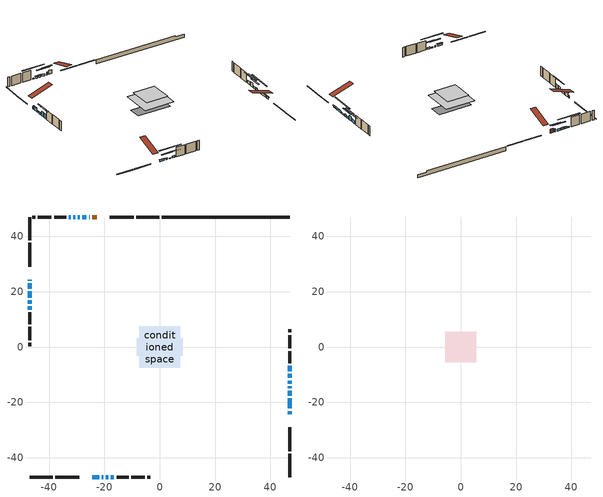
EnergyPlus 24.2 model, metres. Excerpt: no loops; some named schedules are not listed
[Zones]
conditioned space
 floor outside (Floor1 construction): -2.02,-2.02 -2.02,2.02 2.02,2.02 2.02,-2.02 z0.61
 floor adiabatic (AdiabaticFloorConstruction): -7.5,-7.5 -7.5,7.5 7.5,7.5 7.5,-7.5 z3.05
 floor foundation (Slab1 construction): -8.4,-3.18 -8.4,3.18 8.4,3.18 8.4,-3.18 z-1.52
 wall outside (RimJoist1 construction): -0.2,47.06 -8.54,47.06 / -47.06,-47.06 -38.71,-47.06 / -47.06,47.06 -47.06,38.71 / 47.06,-47.06 47.06,-38.71 z0.61:0.91
 wall outside (RimJoist2 construction): -9.47,47.06 -18.16,47.06 / -37.78,-47.06 -29.1,-47.06 / -47.06,37.78 -47.06,29.1 / 47.06,-37.78 47.06,-29.1 z0.61:0.91
 wall outside (AdiabaticWallConstruction 1): -22.87,47.06 -24.36,47.06 z0.61:2.64
 wall outside (AdiabaticWallConstruction): -47.06,24.39 -47.06,23.93 / 47.06,-14.9 47.06,-14.28 z0.61:1.83; -25.29,47.06 -25.6,47.06 z0.61:2.14; -26.53,47.06 -28.05,47.06 z0.61:1.68; -47.06,23 -47.06,21.17 z0.61:2.44; -24.39,-47.06 -21.95,-47.06 / -47.06,20.24 -47.06,17.81 / 47.06,-24.39 47.06,-23.17 / -28.98,47.06 -29.74,47.06 / -17.79,-47.06 -16.57,-47.06 / 47.06,-13.36 47.06,-12.14 z0.61:1.53; -21.02,-47.06 -20.41,-47.06 / -30.67,47.06 -31.28,47.06 z0.61:1.37; 47.06,-22.24 47.06,-18.58 z0.61:1.52; -19.48,-47.06 -18.72,-47.06 / -32.21,47.06 -32.97,47.06 z0.61:1.07; 47.06,-17.65 47.06,-15.82 z0.61:1.22; -47.06,16.88 -47.06,15.66 / -47.06,14.73 -47.06,13.51 / 47.06,-11.21 47.06,-9.68 z0.61:2.74; 47.06,-8.76 47.06,-6.77 z0.61:2.13
 wall outside (Wall1 construction): -33.9,47.06 -38.28,47.06 / -15.64,-47.06 -11.27,-47.06 / -47.06,12.58 -47.06,8.2 / 47.06,-5.85 47.06,-1.47 z0.61:5.49
 wall outside (Wall2 construction): -39.21,47.06 -44.09,47.06 / -10.34,-47.06 -5.46,-47.06 / -47.06,7.28 -47.06,2.39 / 47.06,-0.54 47.06,4.34 z0.61:5.49
 wall outside (Wall3 construction): -45.02,47.06 -46.13,47.06 / -4.53,-47.06 -3.42,-47.06 / -47.06,1.46 -47.06,0.35 / 47.06,5.27 47.06,6.38 z0.61:5.49
 wall foundation (FoundationWall1 construction): 0.73,47.06,-1.52 0.73,47.06,0.61 42.42,47.06,0.61 42.42,47.06,0.06 47.06,47.06,0.06 47.06,47.06,-1.52
 window (WindowConstruction 16): -47.06,24.39 -47.06,23.93 z0.61:1.83
 window (WindowConstruction 7): -25.29,47.06 -25.6,47.06 z0.61:2.13
 window (WindowConstruction 8): -26.53,47.06 -28.05,47.06 z0.61:1.68
 window (WindowConstruction 9): -47.06,23 -47.06,21.17 z0.61:2.44
 window (WindowConstruction 10): -24.39,-47.06 -21.95,-47.06 z0.61:1.52
 window (WindowConstruction 11): -47.06,20.24 -47.06,17.81 z0.61:1.52
 window (WindowConstruction 12): 47.06,-24.39 47.06,-23.17 z0.61:1.52
 window (WindowConstruction): -21.02,-47.06 -20.41,-47.06 z0.61:1.37
 window (WindowConstruction 13): 47.06,-22.24 47.06,-18.58 z0.61:1.52
 window (WindowConstruction 14): -28.98,47.06 -29.74,47.06 z0.61:1.52
 window (WindowConstruction 15): -30.67,47.06 -31.28,47.06 z0.61:1.37
 window (WindowConstruction 17): -19.48,-47.06 -18.72,-47.06 z0.61:1.07
 window (WindowConstruction 18): 47.06,-17.65 47.06,-15.82 z0.61:1.22
 window (WindowConstruction 19): 47.06,-14.9 47.06,-14.29 z0.61:1.83
 window (WindowConstruction 20): -32.21,47.06 -32.97,47.06 z0.61:1.07
 window (WindowConstruction 1): -47.06,16.88 -47.06,15.66 z0.61:2.74
 window (WindowConstruction 2): -17.79,-47.06 -16.57,-47.06 z0.61:1.52
 window (WindowConstruction 3): -47.06,14.73 -47.06,13.51 z0.61:2.74
 window (WindowConstruction 4): 47.06,-13.36 47.06,-12.14 z0.61:1.52
 window (WindowConstruction 5): 47.06,-11.21 47.06,-9.68 z0.61:2.74
 window (WindowConstruction 6): 47.06,-8.76 47.06,-6.77 z0.61:2.13
 door (Door): -22.87,47.06 -24.36,47.06 z0.61:2.64
 ceiling adiabatic (AdiabaticFloorConstruction): 7.5,-7.5 7.5,7.5 -7.5,7.5 -7.5,-7.5 z3.05
attic - vented
 floor to conditioned space (Floor2 construction Reversed): -5.55,-5.55 -5.55,5.55 5.55,5.55 5.55,-5.55 z5.49
 roof outside (Roof1 construction): -21.94,47.06,5.49 -21.94,36.24,9.09 -19.09,36.24,9.09 -19.09,47.06,5.49; -25.32,-47.06,5.49 -25.32,-36.24,9.09 -28.17,-36.24,9.09 -28.17,-47.06,5.49; -47.06,25.32,5.49 -36.24,25.32,9.09 -36.24,28.17,9.09 -47.06,28.17,5.49; 47.06,-25.32,5.49 36.24,-25.32,9.09 36.24,-28.17,9.09 47.06,-28.17,5.49
shading: -28.24,47.06 -22.65,47.06 -22.65,47.47 -28.24,47.47 z4.77; -30.69,47.06 -23.89,47.06 -23.89,47.47 -30.69,47.47 z4.32; -47.06,20.97 -47.06,23.2 -47.47,23.2 -47.47,20.97 z2.64; -21.75,-47.06 -24.59,-47.06 -24.59,-47.47 -21.75,-47.47 z1.73; -47.06,17.6 -47.06,20.45 -47.47,20.45 -47.47,17.6 z1.73; 47.06,-22.97 47.06,-24.59 47.47,-24.59 47.47,-22.97 z1.73; -17.77,-47.06 -23.66,-47.06 -23.66,-47.47 -17.77,-47.47 z4.01; 47.06,-18.38 47.06,-22.44 47.47,-22.44 47.47,-18.38 z1.73; -29.94,47.06 -28.78,47.06 -28.78,47.47 -29.94,47.47 z1.73; -31.48,47.06 -30.47,47.06 -30.47,47.47 -31.48,47.47 z1.57; -13.34,-47.06 -24.86,-47.06 -24.86,-47.47 -13.34,-47.47 z6.45; 47.06,-10.44 47.06,-23.03 47.47,-23.03 47.47,-10.44 z6.6; -38.35,47.06 -26.83,47.06 -26.83,47.47 -38.35,47.47 z6.45; -47.06,13.02 -47.06,19.52 -47.47,19.52 -47.47,13.02 z5.38; -13.93,-47.06 -20.43,-47.06 -20.43,-47.47 -13.93,-47.47 z4.16; -47.06,10.87 -47.06,17.37 -47.47,17.37 -47.47,10.87 z5.38; 47.06,-9.5 47.06,-16 47.47,-16 47.47,-9.5 z4.16; 47.06,-7.05 47.06,-13.85 47.47,-13.85 47.47,-7.05 z5.38; 47.06,-4.13 47.06,-11.4 47.47,-11.4 47.47,-4.13 z4.77
[Building]
Building 1: Terrain=Suburbs
[Site:Location]
Toronto City Centre_ON: Latitude {deg}=43.63; Longitude {deg}=-79.39; Time Zone {hr}=-5; Elevation {m}=77; Keep Site Location Information=Yes
[Site:GroundTemperature:Shallow]
5.01852, 3.26908, 3.12898, 3.95918, 7.29196, 10.6092, 13.4851, 15.3069, 15.4617, 13.9799, 11.1774, 7.9619
[Site:WaterMainsTemperature]
Calculation Method=Schedule; Temperature Schedule=mains temperature schedule
[Material] Roughness=Rough; Thermal Absorptance=0.9
Name | Thickness {m} | Conductivity {W/m-K} | Density {kg/m3} | Specific Heat {J/kg-K} | Solar Absorptance | Visible Absorptance
asphalt or fiberglass shingles | 0.00635 | 0.162714 | 1121.4 | 1465.45 | 0.4 | 0.4
ceiling loosefill ins | 0.254 | 0.0480833 | 16.02 | 1046.75 | 0.7 | 0.7
ceiling stud and cavity | 0.1397 | 0.10237 | 65.682 | 1177.47 | 0.7 | 0.7
concrete 4.0 in. | 0.1016 | 1.803125 | 2242.8 | 837.4 | 0.7 | 0.7
concrete 8.0 in. | 0.2032 | 1.803125 | 2242.8 | 837.4 | 0.7 | 0.7
door material | 0.04445 | 0.327969 | 512.64 | 1214.23 | 0.7 | 0.7
exterior vertical ins | 0.00216064 | 0.029427 | 32.04 | 1214.23 | 0.7 | 0.7
floor covering | 0.0127 | 0.0433444 | 54.468 | 1339.84 | 0.6 | 0.6
floor rigid ins; rim joist rigid ins | 0.051816 | 0.029427 | 32.04 | 1214.23 | 0.7 | 0.7
floor rigid ins 1; wall rigid ins | 0.512978 | 0.029427 | 32.04 | 1214.23 | 0.7 | 0.7
floor stud and cavity | 0.1397 | 0.0947656 | 92.3553 | 1139.71 | 0.7 | 0.7
floor stud and cavity 1 | 0.1397 | 1.75129 | 37.0049 | 1207.88 | 0.7 | 0.7
furniture material conditioned space 1 | 0.1524 | 0.115458 | 640.8 | 1214.23 | 0.6 | 0.6
gypsum board | 0.0127 | 0.160291 | 801 | 837.4 | 0.6 | 0.6
gypsum board 1 | 0.0127 | 0.160291 | 801 | 837.4 | 0.7 | 0.7
osb sheathing 0.5 in. | 0.0127 | 0.115458 | 512.64 | 1214.23 | 0.7 | 0.7
osb sheathing 0.75 in. | 0.01905 | 0.115458 | 512.64 | 1214.23 | 0.7 | 0.7
osb sheathing 2.0 in. | 0.0508 | 0.115458 | 512.64 | 1214.23 | 0.7 | 0.7
rim joist stud and cavity | 0.0508 | 0.0346513 | 125.044 | 1163.47 | 0.6 | 0.6
rim joist stud and cavity 1 | 0.0508 | 0.275866 | 125.044 | 1163.47 | 0.6 | 0.6
wall stud and cavity | 0.1397 | 0.0814562 | 139.0536 | 1170.24 | 0.7 | 0.7
wall stud and cavity 1 | 0.1397 | 0.0816238 | 139.0536 | 1170.24 | 0.7 | 0.7
wall stud and cavity 2 | 0.1397 | 0.0823012 | 139.0536 | 1170.24 | 0.7 | 0.7
wall stud and cavity 3 | 0.0889 | 0.380278 | 52.3479 | 1209.89 | 0.7 | 0.7
wall stud and cavity 4 | 0.0889 | 0.391764 | 83.0341 | 1211.67 | 0.7 | 0.7
wood siding | 0.0254 | 0.102417 | 544.68 | 1172.36 | 0.4 | 0.4
wood siding 1; wood siding 2; wood siding 3 | 0.0254 | 0.102417 | 544.68 | 1172.36 | 0.7 | 0.7
[WindowMaterial:SimpleGlazingSystem]
Name | U-Factor {W/m2-K} | Solar Heat Gain Coefficient
WindowMaterial | 3.51979 | 0.49
WindowMaterial 1 | 3.47437 | 0.56
WindowMaterial 10 | 3.43178 | 0.6
WindowMaterial 11 | 3.48516 | 0.54
WindowMaterial 12 | 3.34888 | 0.61
WindowMaterial 13 | 3.59588 | 0.4
WindowMaterial 14 | 3.50276 | 0.53
WindowMaterial 15 | 3.52944 | 0.5
WindowMaterial 2 | 3.45052 | 0.58
WindowMaterial 3 | 3.401122 | 0.64
WindowMaterial 4 | 3.31198 | 0.58
WindowMaterial 5 | 3.31538 | 0.69
WindowMaterial 6 | 3.62143 | 0.39
WindowMaterial 7 | 3.42554 | 0.61
WindowMaterial 8 | 3.313113 | 0.7
WindowMaterial 9 | 3.50844 | 0.51
[Construction]
AdiabaticFloorConstruction: floor stud and cavity 1, floor rigid ins 1, osb sheathing 0.75 in., floor covering
AdiabaticWallConstruction: wood siding 2, wall rigid ins, wall stud and cavity 3, gypsum board
AdiabaticWallConstruction 1: wood siding 3, wall rigid ins, wall stud and cavity 3, gypsum board
Door: door material
Floor1 construction: floor stud and cavity, floor rigid ins, osb sheathing 0.75 in., floor covering
Floor2 construction Reversed: gypsum board, ceiling stud and cavity, ceiling loosefill ins
FoundationWall1 construction: concrete 8.0 in., gypsum board 1
furniture construction conditioned space 1: furniture material conditioned space 1
PartitionWallConstruction: gypsum board, wall stud and cavity 4, gypsum board
RimJoist1 construction: wood siding 1, rim joist rigid ins, osb sheathing 2.0 in., rim joist stud and cavity
RimJoist2 construction: wood siding 1, rim joist rigid ins, osb sheathing 2.0 in., rim joist stud and cavity 1
Roof1 construction: asphalt or fiberglass shingles
Slab1 construction: concrete 4.0 in.
Wall1 construction: wood siding, osb sheathing 0.5 in., wall stud and cavity, gypsum board
Wall2 construction: wood siding, osb sheathing 0.5 in., wall stud and cavity 1, gypsum board
Wall3 construction: wood siding, osb sheathing 0.5 in., wall stud and cavity 2, gypsum board
WindowConstruction; WindowConstruction 15: WindowMaterial
WindowConstruction 1: WindowMaterial 1
WindowConstruction 10; WindowConstruction 12; WindowConstruction 2; WindowConstruction 4: WindowMaterial 2
WindowConstruction 11: WindowMaterial 9
WindowConstruction 13: WindowMaterial 10
WindowConstruction 14: WindowMaterial 11
WindowConstruction 16: WindowMaterial 12
WindowConstruction 17; WindowConstruction 20: WindowMaterial 13
WindowConstruction 18: WindowMaterial 14
WindowConstruction 19: WindowMaterial 15
WindowConstruction 3: WindowMaterial 3
WindowConstruction 5: WindowMaterial 4
WindowConstruction 6: WindowMaterial 5
WindowConstruction 7: WindowMaterial 6
WindowConstruction 8: WindowMaterial 7
WindowConstruction 9: WindowMaterial 8
[Zone] Multiplier=1; Part of Total Floor Area=Yes
Name | Volume {m3}
attic - vented | 72.2297
conditioned space | 878.7
[Space]
Name | Zone | Volume {m3}
attic - vented 1 | attic - vented | 72.2297
conditioned space 1 | conditioned space | 878.7
[ZoneInfiltration:EffectiveLeakageArea]
infil attic - vented 1: Zone or Space=attic - vented 1; Schedule=Always On Discrete; Effective Air Leakage Area {cm2}=5194.95; Stack Coefficient=0.000250776; Wind Coefficient=1.06995e-05
[ZoneMixing]
whole house fan mix: Zone or Space=attic - vented; Schedule=Always On Continuous; Design Flow Rate Calculation Method=Flow/Zone; Design Flow Rate {m3/s}=0; Source Zone or Space=conditioned space
[SurfaceProperty:ExposedFoundationPerimeter]
Slab1: Exposed Perimeter Calculation Method=TotalExposedPerimeter; Total Exposed Perimeter {m}=46.329
[InternalMass] Zone or ZoneList=conditioned space; Space or SpaceList=conditioned space 1
Name | Construction | Surface Area {m2}
furniture mass conditioned space 1 | furniture construction conditioned space 1 | 139.412
partition wall mass | PartitionWallConstruction | 348.53
[Lights]
interior lighting: Zone or ZoneList or Space or SpaceList=conditioned space 1; Schedule=interior lighting schedule; Design Level Calculation Method=LightingLevel; Lighting Level {W}=343.2; Return Air Fraction=0; Fraction Radiant=0.6; Fraction Visible=0.2; Fraction Replaceable=1
[People]
occupants: Zone or ZoneList or Space or SpaceList=conditioned space 1; Number of People Schedule=occupants schedule; Number of People Calculation Method=People; Number of People=3; Fraction Radiant=0.314171; Sensible Heat Fraction=0.56303; Activity Level Schedule=occupants activity schedule; Carbon Dioxide Generation Rate {m3/s-W}=0; Enable ASHRAE 55 Comfort Warnings=No; Mean Radiant Temperature Calculation Type=EnclosureAveraged
[ElectricEquipment] Zone or ZoneList or Space or SpaceList=conditioned space 1; Design Level Calculation Method=EquipmentLevel
Name | Schedule | Design Level {W} | Fraction Latent | Fraction Radiant | Fraction Lost
clothes dryer | clothes dryer schedule | 140.772 | 0.015 | 0.081 | 0.85
clothes washer | clothes washer schedule | 32.1985 | 0.03 | 0.162 | 0.7
cooking range | cooking range schedule | 215.147 | 0.08 | 0.432 | 0.2
dishwasher | dishwasher schedule | 66.8632 | 0.3 | 0.18 | 0.4
fridge | fridge schedule | 72.9452 | 0 | 0.6 | 0
mech vent bath fan 0 | mech vent bath fan 0 schedule | 50.2 | 0 | 0 | 1
mech vent bath fan 1 | mech vent bath fan 1 schedule | 50.2 | 0 | 0 | 1
mech vent house fan | mech vent house fan schedule | 0 | 0 | 0 | 1
mech vent house fan cfis | mech vent house fan cfis schedule | 0 | 0 | 0 | 0
mech vent range fan 0 | mech vent range fan 0 schedule | 57 | 0 | 0 | 1
misc plug loads | misc plug loads schedule | 494.7 | 0.045 | 0.513 | 0.1
whole house fan | Always On Discrete | 0 | 0 | 0 | 1
[OtherEquipment] Zone or ZoneList or Space or SpaceList=conditioned space 1; Design Level Calculation Method=EquipmentLevel
Name | Fuel Type | Schedule | Design Level {W} | Fraction Latent | Fraction Radiant | Fraction Lost
clothes dryer 1 | Electricity | clothes dryer schedule | 0 | 0.015 | 0.081 | 0.85
cooking range 1 | Electricity | cooking range schedule | 0 | 0.08 | 0.432 | 0.2
general water use latent | None | general water use schedule | 62.594 | 1 | 0 | 0
general water use sensible | None | general water use schedule | -61.6891 | 0 | 0.6 | 0
mech vent house fan latent load | None | Always On Discrete | 0 | 1 | 0 | 0
mech vent house fan sensible load | None | Always On Discrete | 0 | 0 | 0 | 0
water heater energy adjustment1 | NaturalGas | Always On Discrete | 0.01 | 0 | 0 | 1
[ZoneInfiltration:DesignFlowRate] Zone or ZoneList or Space or SpaceList=conditioned space 1; Schedule=Always On Discrete; Design Flow Rate Calculation Method=Flow/Zone; Design Flow Rate {m3/s}=0
infil flow; natural vent flow; whole house fan flow
[Foundation:Kiva]
Foundation Kiva 1: Initial Indoor Air Temperature {C}=18; Wall Height Above Grade {m}=0.609996; Wall Depth Below Slab {m}=0.2032; Custom Block Material Name 1=exterior vertical ins; Custom Block Depth 1 {m}=2.13; Custom Block X Position 1 {m}=0.2159; Custom Block Z Position 1 {m}=0
[Foundation:Kiva:Settings]
Soil Conductivity {W/m-K}=0.849921; Soil Density {kg/m3}=1842.3; Soil Specific Heat {J/kg-K}=418.7; Ground Solar Absorptivity=0.9; Ground Thermal Absorptivity=0.9; Ground Surface Roughness {m}=0.03; Far-Field Width {m}=40; Deep-Ground Boundary Condition=ZeroFlux; Deep-Ground Depth {m}=40; Minimum Cell Dimension {m}=0.2; Maximum Cell Growth Coefficient=3; Simulation Timestep=Timestep
[Exterior:Lights]
exterior lighting: Schedule=exterior lighting schedule; Design Level {W}=75.6
[Schedule:Constant]
Name | Hourly Value
Always On Continuous; mech vent house fan schedule; mech vent house fan cfis schedule; Always On Discrete | 1
occupants activity schedule | 117.228
fridge schedule | 0
[Schedule:Week:Daily]
interior lighting schedule Week Rule - Jan1-Jan27: interior lighting schedule day, interior lighting schedule day, interior lighting schedule day, interior lighting schedule day, interior lighting schedule day, interior lighting schedule day, interior lighting schedule day, interior lighting schedule default day, interior lighting schedule default day, interior lighting schedule default day, interior lighting schedule default day, interior lighting schedule default day
interior lighting schedule Week Rule - Jan28-Feb3: interior lighting schedule day, interior lighting schedule day, interior lighting schedule day, interior lighting schedule day, interior lighting schedule day 1, interior lighting schedule day 1, interior lighting schedule day 1, interior lighting schedule default day, interior lighting schedule default day, interior lighting schedule default day, interior lighting schedule default day, interior lighting schedule default day
interior lighting schedule Week Rule - Feb4-Feb24: interior lighting schedule day 1, interior lighting schedule day 1, interior lighting schedule day 1, interior lighting schedule day 1, interior lighting schedule day 1, interior lighting schedule day 1, interior lighting schedule day 1, interior lighting schedule default day, interior lighting schedule default day, interior lighting schedule default day, interior lighting schedule default day, interior lighting schedule default day
interior lighting schedule Week Rule - Feb25-Mar3: interior lighting schedule day 1, interior lighting schedule day 1, interior lighting schedule day 1, interior lighting schedule day 1, interior lighting schedule day 2, interior lighting schedule day 2, interior lighting schedule day 2, interior lighting schedule default day, interior lighting schedule default day, interior lighting schedule default day, interior lighting schedule default day, interior lighting schedule default day
interior lighting schedule Week Rule - Mar4-Mar31: interior lighting schedule day 2, interior lighting schedule day 2, interior lighting schedule day 2, interior lighting schedule day 2, interior lighting schedule day 2, interior lighting schedule day 2, interior lighting schedule day 2, interior lighting schedule default day, interior lighting schedule default day, interior lighting schedule default day, interior lighting schedule default day, interior lighting schedule default day
interior lighting schedule Week Rule - Apr1-Apr28: interior lighting schedule day 3, interior lighting schedule day 3, interior lighting schedule day 3, interior lighting schedule day 3, interior lighting schedule day 3, interior lighting schedule day 3, interior lighting schedule day 3, interior lighting schedule default day, interior lighting schedule default day, interior lighting schedule default day, interior lighting schedule default day, interior lighting schedule default day
interior lighting schedule Week Rule - Apr29-May5: interior lighting schedule day 3, interior lighting schedule day 3, interior lighting schedule day 4, interior lighting schedule day 4, interior lighting schedule day 4, interior lighting schedule day 4, interior lighting schedule day 4, interior lighting schedule default day, interior lighting schedule default day, interior lighting schedule default day, interior lighting schedule default day, interior lighting schedule default day
interior lighting schedule Week Rule - May6-May26: interior lighting schedule day 4, interior lighting schedule day 4, interior lighting schedule day 4, interior lighting schedule day 4, interior lighting schedule day 4, interior lighting schedule day 4, interior lighting schedule day 4, interior lighting schedule default day, interior lighting schedule default day, interior lighting schedule default day, interior lighting schedule default day, interior lighting schedule default day
interior lighting schedule Week Rule - May27-Jun2: interior lighting schedule day 4, interior lighting schedule day 4, interior lighting schedule day 4, interior lighting schedule day 4, interior lighting schedule day 4, interior lighting schedule day 5, interior lighting schedule day 5, interior lighting schedule default day, interior lighting schedule default day, interior lighting schedule default day, interior lighting schedule default day, interior lighting schedule default day
interior lighting schedule Week Rule - Jun3-Jun30: interior lighting schedule day 5, interior lighting schedule day 5, interior lighting schedule day 5, interior lighting schedule day 5, interior lighting schedule day 5, interior lighting schedule day 5, interior lighting schedule day 5, interior lighting schedule default day, interior lighting schedule default day, interior lighting schedule default day, interior lighting schedule default day, interior lighting schedule default day
interior lighting schedule Week Rule - Jul1-Jul28: interior lighting schedule day 6, interior lighting schedule day 6, interior lighting schedule day 6, interior lighting schedule day 6, interior lighting schedule day 6, interior lighting schedule day 6, interior lighting schedule day 6, interior lighting schedule default day, interior lighting schedule default day, interior lighting schedule default day, interior lighting schedule default day, interior lighting schedule default day
interior lighting schedule Week Rule - Jul29-Aug4: interior lighting schedule day 6, interior lighting schedule day 6, interior lighting schedule day 6, interior lighting schedule day 7, interior lighting schedule day 7, interior lighting schedule day 7, interior lighting schedule day 7, interior lighting schedule default day, interior lighting schedule default day, interior lighting schedule default day, interior lighting schedule default day, interior lighting schedule default day
interior lighting schedule Week Rule - Aug5-Aug25: interior lighting schedule day 7, interior lighting schedule day 7, interior lighting schedule day 7, interior lighting schedule day 7, interior lighting schedule day 7, interior lighting schedule day 7, interior lighting schedule day 7, interior lighting schedule default day, interior lighting schedule default day, interior lighting schedule default day, interior lighting schedule default day, interior lighting schedule default day
interior lighting schedule Week Rule - Aug26-Sep1: interior lighting schedule day 7, interior lighting schedule day 7, interior lighting schedule day 7, interior lighting schedule day 7, interior lighting schedule day 7, interior lighting schedule day 7, interior lighting schedule day 8, interior lighting schedule default day, interior lighting schedule default day, interior lighting schedule default day, interior lighting schedule default day, interior lighting schedule default day
interior lighting schedule Week Rule - Sep2-Sep29: interior lighting schedule day 8, interior lighting schedule day 8, interior lighting schedule day 8, interior lighting schedule day 8, interior lighting schedule day 8, interior lighting schedule day 8, interior lighting schedule day 8, interior lighting schedule default day, interior lighting schedule default day, interior lighting schedule default day, interior lighting schedule default day, interior lighting schedule default day
interior lighting schedule Week Rule - Sep30-Oct6: interior lighting schedule day 8, interior lighting schedule day 9, interior lighting schedule day 9, interior lighting schedule day 9, interior lighting schedule day 9, interior lighting schedule day 9, interior lighting schedule day 9, interior lighting schedule default day, interior lighting schedule default day, interior lighting schedule default day, interior lighting schedule default day, interior lighting schedule default day
interior lighting schedule Week Rule - Oct7-Oct27: interior lighting schedule day 9, interior lighting schedule day 9, interior lighting schedule day 9, interior lighting schedule day 9, interior lighting schedule day 9, interior lighting schedule day 9, interior lighting schedule day 9, interior lighting schedule default day, interior lighting schedule default day, interior lighting schedule default day, interior lighting schedule default day, interior lighting schedule default day
interior lighting schedule Week Rule - Oct28-Nov3: interior lighting schedule day 9, interior lighting schedule day 9, interior lighting schedule day 9, interior lighting schedule day 9, interior lighting schedule day 10, interior lighting schedule day 10, interior lighting schedule day 10, interior lighting schedule default day, interior lighting schedule default day, interior lighting schedule default day, interior lighting schedule default day, interior lighting schedule default day
interior lighting schedule Week Rule - Nov4-Nov24: interior lighting schedule day 10, interior lighting schedule day 10, interior lighting schedule day 10, interior lighting schedule day 10, interior lighting schedule day 10, interior lighting schedule day 10, interior lighting schedule day 10, interior lighting schedule default day, interior lighting schedule default day, interior lighting schedule default day, interior lighting schedule default day, interior lighting schedule default day
interior lighting schedule Week Rule - Nov25-Dec1: interior lighting schedule day 10, interior lighting schedule day 10, interior lighting schedule day 10, interior lighting schedule day 10, interior lighting schedule day 10, interior lighting schedule day 10, interior lighting schedule day 11, interior lighting schedule default day, interior lighting schedule default day, interior lighting schedule default day, interior lighting schedule default day, interior lighting schedule default day
interior lighting schedule Week Rule - Dec2-Dec31: interior lighting schedule day 11, interior lighting schedule day 11, interior lighting schedule day 11, interior lighting schedule day 11, interior lighting schedule day 11, interior lighting schedule day 11, interior lighting schedule day 11, interior lighting schedule default day, interior lighting schedule default day, interior lighting schedule default day, interior lighting schedule default day, interior lighting schedule default day
occupants schedule Week Rule - Jan1-Dec31: occupants schedule day, occupants schedule day, occupants schedule day, occupants schedule day, occupants schedule day, occupants schedule day, occupants schedule day, occupants schedule default day, occupants schedule default day, occupants schedule default day, occupants schedule default day, occupants schedule default day
clothes dryer schedule Week Rule - Jan1-Dec31: clothes dryer schedule day, clothes dryer schedule day, clothes dryer schedule day, clothes dryer schedule day, clothes dryer schedule day, clothes dryer schedule day, clothes dryer schedule day, clothes dryer schedule default day, clothes dryer schedule default day, clothes dryer schedule default day, clothes dryer schedule default day, clothes dryer schedule default day
clothes washer schedule Week Rule - Jan1-Dec31: clothes washer schedule day, clothes washer schedule day, clothes washer schedule day, clothes washer schedule day, clothes washer schedule day, clothes washer schedule day, clothes washer schedule day, clothes washer schedule default day, clothes washer schedule default day, clothes washer schedule default day, clothes washer schedule default day, clothes washer schedule default day
cooking range schedule Week Rule - Jan1-Dec31: cooking range schedule day, cooking range schedule day, cooking range schedule day, cooking range schedule day, cooking range schedule day, cooking range schedule day, cooking range schedule day, cooking range schedule default day, cooking range schedule default day, cooking range schedule default day, cooking range schedule default day, cooking range schedule default day
dishwasher schedule Week Rule - Jan1-Dec31: dishwasher schedule day, dishwasher schedule day, dishwasher schedule day, dishwasher schedule day, dishwasher schedule day, dishwasher schedule day, dishwasher schedule day, dishwasher schedule default day, dishwasher schedule default day, dishwasher schedule default day, dishwasher schedule default day, dishwasher schedule default day
mech vent bath fan 0 schedule Week Rule - Jan1-Dec31: mech vent bath fan 0 schedule day, mech vent bath fan 0 schedule day, mech vent bath fan 0 schedule day, mech vent bath fan 0 schedule day, mech vent bath fan 0 schedule day, mech vent bath fan 0 schedule day, mech vent bath fan 0 schedule day, mech vent bath fan 0 schedule default day, mech vent bath fan 0 schedule default day, mech vent bath fan 0 schedule default day, mech vent bath fan 0 schedule default day, mech vent bath fan 0 schedule default day
mech vent bath fan 1 schedule Week Rule - Jan1-Dec31: mech vent bath fan 1 schedule day, mech vent bath fan 1 schedule day, mech vent bath fan 1 schedule day, mech vent bath fan 1 schedule day, mech vent bath fan 1 schedule day, mech vent bath fan 1 schedule day, mech vent bath fan 1 schedule day, mech vent bath fan 1 schedule default day, mech vent bath fan 1 schedule default day, mech vent bath fan 1 schedule default day, mech vent bath fan 1 schedule default day, mech vent bath fan 1 schedule default day
mech vent range fan 0 schedule Week Rule - Jan1-Dec31: mech vent range fan 0 schedule day, mech vent range fan 0 schedule day, mech vent range fan 0 schedule day, mech vent range fan 0 schedule day, mech vent range fan 0 schedule day, mech vent range fan 0 schedule day, mech vent range fan 0 schedule day, mech vent range fan 0 schedule default day, mech vent range fan 0 schedule default day, mech vent range fan 0 schedule default day, mech vent range fan 0 schedule default day, mech vent range fan 0 schedule default day
misc plug loads schedule Week Rule - Jan1-Dec31: misc plug loads schedule day, misc plug loads schedule day, misc plug loads schedule day, misc plug loads schedule day, misc plug loads schedule day, misc plug loads schedule day, misc plug loads schedule day, misc plug loads schedule default day, misc plug loads schedule default day, misc plug loads schedule default day, misc plug loads schedule default day, misc plug loads schedule default day
general water use schedule Week Rule - Jan1-Dec31: general water use schedule day, general water use schedule day, general water use schedule day, general water use schedule day, general water use schedule day, general water use schedule day, general water use schedule day, general water use schedule default day, general water use schedule default day, general water use schedule default day, general water use schedule default day, general water use schedule default day
exterior lighting schedule Week Rule - Jan1-Jan27: exterior lighting schedule day, exterior lighting schedule day, exterior lighting schedule day, exterior lighting schedule day, exterior lighting schedule day, exterior lighting schedule day, exterior lighting schedule day, exterior lighting schedule default day, exterior lighting schedule default day, exterior lighting schedule default day, exterior lighting schedule default day, exterior lighting schedule default day
exterior lighting schedule Week Rule - Jan28-Feb3: exterior lighting schedule day, exterior lighting schedule day, exterior lighting schedule day, exterior lighting schedule day, exterior lighting schedule day 1, exterior lighting schedule day 1, exterior lighting schedule day 1, exterior lighting schedule default day, exterior lighting schedule default day, exterior lighting schedule default day, exterior lighting schedule default day, exterior lighting schedule default day
exterior lighting schedule Week Rule - Feb4-Feb24: exterior lighting schedule day 1, exterior lighting schedule day 1, exterior lighting schedule day 1, exterior lighting schedule day 1, exterior lighting schedule day 1, exterior lighting schedule day 1, exterior lighting schedule day 1, exterior lighting schedule default day, exterior lighting schedule default day, exterior lighting schedule default day, exterior lighting schedule default day, exterior lighting schedule default day
exterior lighting schedule Week Rule - Feb25-Mar3: exterior lighting schedule day 1, exterior lighting schedule day 1, exterior lighting schedule day 1, exterior lighting schedule day 1, exterior lighting schedule day 2, exterior lighting schedule day 2, exterior lighting schedule day 2, exterior lighting schedule default day, exterior lighting schedule default day, exterior lighting schedule default day, exterior lighting schedule default day, exterior lighting schedule default day
exterior lighting schedule Week Rule - Mar4-Mar31: exterior lighting schedule day 2, exterior lighting schedule day 2, exterior lighting schedule day 2, exterior lighting schedule day 2, exterior lighting schedule day 2, exterior lighting schedule day 2, exterior lighting schedule day 2, exterior lighting schedule default day, exterior lighting schedule default day, exterior lighting schedule default day, exterior lighting schedule default day, exterior lighting schedule default day
exterior lighting schedule Week Rule - Apr1-Apr28: exterior lighting schedule day 3, exterior lighting schedule day 3, exterior lighting schedule day 3, exterior lighting schedule day 3, exterior lighting schedule day 3, exterior lighting schedule day 3, exterior lighting schedule day 3, exterior lighting schedule default day, exterior lighting schedule default day, exterior lighting schedule default day, exterior lighting schedule default day, exterior lighting schedule default day
exterior lighting schedule Week Rule - Apr29-May5: exterior lighting schedule day 3, exterior lighting schedule day 3, exterior lighting schedule day 4, exterior lighting schedule day 4, exterior lighting schedule day 4, exterior lighting schedule day 4, exterior lighting schedule day 4, exterior lighting schedule default day, exterior lighting schedule default day, exterior lighting schedule default day, exterior lighting schedule default day, exterior lighting schedule default day
exterior lighting schedule Week Rule - May6-May26: exterior lighting schedule day 4, exterior lighting schedule day 4, exterior lighting schedule day 4, exterior lighting schedule day 4, exterior lighting schedule day 4, exterior lighting schedule day 4, exterior lighting schedule day 4, exterior lighting schedule default day, exterior lighting schedule default day, exterior lighting schedule default day, exterior lighting schedule default day, exterior lighting schedule default day
exterior lighting schedule Week Rule - May27-Jun2: exterior lighting schedule day 4, exterior lighting schedule day 4, exterior lighting schedule day 4, exterior lighting schedule day 4, exterior lighting schedule day 4, exterior lighting schedule day 5, exterior lighting schedule day 5, exterior lighting schedule default day, exterior lighting schedule default day, exterior lighting schedule default day, exterior lighting schedule default day, exterior lighting schedule default day
[Schedule:Year]
interior lighting schedule: interior lighting schedule Week Rule - Jan1-Jan27, 1, 1, 1, 27, interior lighting schedule Week Rule - Jan28-Feb3, 1, 28, 2, 3, interior lighting schedule Week Rule - Feb4-Feb24, 2, 4, 2, 24, interior lighting schedule Week Rule - Feb25-Mar3, 2, 25, 3, 3, interior lighting schedule Week Rule - Mar4-Mar31, 3, 4, 3, 31, interior lighting schedule Week Rule - Apr1-Apr28, 4, 1, 4, 28, interior lighting schedule Week Rule - Apr29-May5, 4, 29, 5, 5, interior lighting schedule Week Rule - May6-May26, 5, 6, 5, 26, interior lighting schedule Week Rule - May27-Jun2, 5, 27, 6, 2, interior lighting schedule Week Rule - Jun3-Jun30, 6, 3, 6, 30, interior lighting schedule Week Rule - Jul1-Jul28, 7, 1, 7, 28, interior lighting schedule Week Rule - Jul29-Aug4, 7, 29, 8, 4, interior lighting schedule Week Rule - Aug5-Aug25, 8, 5, 8, 25, interior lighting schedule Week Rule - Aug26-Sep1, 8, 26, 9, 1, interior lighting schedule Week Rule - Sep2-Sep29, 9, 2, 9, 29, interior lighting schedule Week Rule - Sep30-Oct6, 9, 30, 10, 6, interior lighting schedule Week Rule - Oct7-Oct27, 10, 7, 10, 27, interior lighting schedule Week Rule - Oct28-Nov3, 10, 28, 11, 3, interior lighting schedule Week Rule - Nov4-Nov24, 11, 4, 11, 24, interior lighting schedule Week Rule - Nov25-Dec1, 11, 25, 12, 1, interior lighting schedule Week Rule - Dec2-Dec31, 12, 2, 12, 31
occupants schedule: occupants schedule Week Rule - Jan1-Dec31, 1, 1, 12, 31
clothes dryer schedule: clothes dryer schedule Week Rule - Jan1-Dec31, 1, 1, 12, 31
clothes washer schedule: clothes washer schedule Week Rule - Jan1-Dec31, 1, 1, 12, 31
cooking range schedule: cooking range schedule Week Rule - Jan1-Dec31, 1, 1, 12, 31
dishwasher schedule: dishwasher schedule Week Rule - Jan1-Dec31, 1, 1, 12, 31
mech vent bath fan 0 schedule: mech vent bath fan 0 schedule Week Rule - Jan1-Dec31, 1, 1, 12, 31
mech vent bath fan 1 schedule: mech vent bath fan 1 schedule Week Rule - Jan1-Dec31, 1, 1, 12, 31
mech vent range fan 0 schedule: mech vent range fan 0 schedule Week Rule - Jan1-Dec31, 1, 1, 12, 31
misc plug loads schedule: misc plug loads schedule Week Rule - Jan1-Dec31, 1, 1, 12, 31
general water use schedule: general water use schedule Week Rule - Jan1-Dec31, 1, 1, 12, 31
exterior lighting schedule: exterior lighting schedule Week Rule - Jan1-Jan27, 1, 1, 1, 27, exterior lighting schedule Week Rule - Jan28-Feb3, 1, 28, 2, 3, exterior lighting schedule Week Rule - Feb4-Feb24, 2, 4, 2, 24, exterior lighting schedule Week Rule - Feb25-Mar3, 2, 25, 3, 3, exterior lighting schedule Week Rule - Mar4-Mar31, 3, 4, 3, 31, exterior lighting schedule Week Rule - Apr1-Apr28, 4, 1, 4, 28, exterior lighting schedule Week Rule - Apr29-May5, 4, 29, 5, 5, exterior lighting schedule Week Rule - May6-May26, 5, 6, 5, 26, exterior lighting schedule Week Rule - May27-Jun2, 5, 27, 6, 2, exterior lighting schedule Week Rule - Jun3-Jun30, 6, 3, 6, 30, exterior lighting schedule Week Rule - Jul1-Jul28, 7, 1, 7, 28, exterior lighting schedule Week Rule - Jul29-Aug4, 7, 29, 8, 4, exterior lighting schedule Week Rule - Aug5-Aug25, 8, 5, 8, 25, exterior lighting schedule Week Rule - Aug26-Sep1, 8, 26, 9, 1, exterior lighting schedule Week Rule - Sep2-Sep29, 9, 2, 9, 29, exterior lighting schedule Week Rule - Sep30-Oct6, 9, 30, 10, 6, exterior lighting schedule Week Rule - Oct7-Oct27, 10, 7, 10, 27, exterior lighting schedule Week Rule - Oct28-Nov3, 10, 28, 11, 3, exterior lighting schedule Week Rule - Nov4-Nov24, 11, 4, 11, 24, exterior lighting schedule Week Rule - Nov25-Dec1, 11, 25, 12, 1, exterior lighting schedule Week Rule - Dec2-Dec31, 12, 2, 12, 31
[Schedule:Compact]
mains temperature schedule: Through: 01/01, For: AllDays, Until: 24:00, 8.80333, Through: 01/02, For: AllDays, Until: 24:00, 8.74333, Through: 01/03, For: AllDays, Until: 24:00, 8.68389, Through: 01/04, For: AllDays, Until: 24:00, 8.62611, Through: 01/05, For: AllDays, Until: 24:00, 8.56944, Through: 01/06, For: AllDays, Until: 24:00, 8.51389, Through: 01/07, For: AllDays, Until: 24:00, 8.45944, Through: 01/08, For: AllDays, Until: 24:00, 8.40611, Through: 01/09, For: AllDays, Until: 24:00, 8.35389, Through: 01/10, For: AllDays, Until: 24:00, 8.30278, Through: 01/11, For: AllDays, Until: 24:00, 8.25333, Through: 01/12, For: AllDays, Until: 24:00, 8.205, Through: 01/13, For: AllDays, Until: 24:00, 8.15778, Through: 01/14, For: AllDays, Until: 24:00, 8.11222, Through: 01/15, For: AllDays, Until: 24:00, 8.06778, Through: 01/16, For: AllDays, Until: 24:00, 8.02444, Through: 01/17, For: AllDays, Until: 24:00, 7.98222, Through: 01/18, For: AllDays, Until: 24:00, 7.94167, Through: 01/19, For: AllDays, Until: 24:00, 7.90222, Through: 01/20, For: AllDays, Until: 24:00, 7.86444, Through: 01/21, For: AllDays, Until: 24:00, 7.82778, Through: 01/22, For: AllDays, Until: 24:00, 7.79278, Through: 01/23, For: AllDays, Until: 24:00, 7.75889, Through: 01/24, For: AllDays, Until: 24:00, 7.72667, Through: 01/25, For: AllDays, Until: 24:00, 7.69556, Through: 01/26, For: AllDays, Until: 24:00, 7.66611, Through: 01/27, For: AllDays, Until: 24:00, 7.63778, Through: 01/28, For: AllDays, Until: 24:00, 7.61111, Through: 01/29, For: AllDays, Until: 24:00, 7.58556, Through: 01/30, For: AllDays, Until: 24:00, 7.56167, Through: 01/31, For: AllDays, Until: 24:00, 7.53944, Through: 02/01, For: AllDays, Until: 24:00, 7.51833, Through: 02/02, For: AllDays, Until: 24:00, 7.49889, Through: 02/03, For: AllDays, Until: 24:00, 7.48111, Through: 02/04, For: AllDays, Until: 24:00, 7.46444, Through: 02/05, For: AllDays, Until: 24:00, 7.44944, Through: 02/06, For: AllDays, Until: 24:00, 7.43556, Through: 02/07, For: AllDays, Until: 24:00, 7.42333, Through: 02/08, For: AllDays, Until: 24:00, 7.41278, Through: 02/09, For: AllDays, Until: 24:00, 7.40389, Through: 02/10, For: AllDays, Until: 24:00, 7.39611, Through: 02/11, For: AllDays, Until: 24:00, 7.39, Through: 02/12, For: AllDays, Until: 24:00, 7.38556, Through: 02/13, For: AllDays, Until: 24:00, 7.38222, Through: 02/14, For: AllDays, Until: 24:00, 7.38056, Through: 02/15, For: AllDays, Until: 24:00, 7.38056, Through: 02/16, For: AllDays, Until: 24:00, 7.38222, Through: 02/17, For: AllDays, Until: 24:00, 7.385, Through: 02/18, For: AllDays, Until: 24:00, 7.38944, Through: 02/19, For: AllDays, Until: 24:00, 7.395, Through: 02/20, For: AllDays, Until: 24:00, 7.40278, Through: 02/21, For: AllDays, Until: 24:00, 7.41167, Through: 02/22, For: AllDays, Until: 24:00, 7.42222, Through: 02/23, For: AllDays, Until: 24:00, 7.43389, Through: 02/24, For: AllDays, Until: 24:00, 7.44722, Through: 02/25, For: AllDays, Until: 24:00, 7.46222, Through: 02/26, For: AllDays, Until: 24:00, 7.47833, Through: 02/27, For: AllDays, Until: 24:00, 7.49611, Through: 02/28, For: AllDays, Until: 24:00, 7.51556, Through: 03/01, For: AllDays, Until: 24:00, 7.53667, Through: 03/02, For: AllDays, Until: 24:00, 7.55889, Through: 03/03, For: AllDays, Until: 24:00, 7.58222, Through: 03/04, For: AllDays, Until: 24:00, 7.60722, Through: 03/05, For: AllDays, Until: 24:00, 7.63389, Through: 03/06, For: AllDays, Until: 24:00, 7.66222, Through: 03/07, For: AllDays, Until: 24:00, 7.69111, Through: 03/08, For: AllDays, Until: 24:00, 7.72222, Through: 03/09, For: AllDays, Until: 24:00, 7.75444, Through: 03/10, For: AllDays, Until: 24:00, 7.78778, Through: 03/11, For: AllDays, Until: 24:00, 7.82278, Through: 03/12, For: AllDays, Until: 24:00, 7.85944, Through: 03/13, For: AllDays, Until: 24:00, 7.89722, Through: 03/14, For: AllDays, Until: 24:00, 7.93611, Through: 03/15, For: AllDays, Until: 24:00, 7.97667, Through: 03/16, For: AllDays, Until: 24:00, 8.01833, Through: 03/17, For: AllDays, Until: 24:00, 8.06167, Through: 03/18, For: AllDays, Until: 24:00, 8.10611, Through: 03/19, For: AllDays, Until: 24:00, 8.15167, Through: 03/20, For: AllDays, Until: 24:00, 8.19833, Through: 03/21, For: AllDays, Until: 24:00, 8.24667, Through: 03/22, For: AllDays, Until: 24:00, 8.29611, Through: 03/23, For: AllDays, Until: 24:00, 8.34667, Through: 03/24, For: AllDays, Until: 24:00, 8.39889, Through: 03/25, For: AllDays, Until: 24:00, 8.45167, Through: 03/26, For: AllDays, Until: 24:00, 8.50611, Through: 03/27, For: AllDays, Until: 24:00, 8.56167, Through: 03/28, For: AllDays, Until: 24:00, 8.61833, Through: 03/29, For: AllDays, Until: 24:00, 8.67611, Through: 03/30, For: AllDays, Until: 24:00, 8.735, Through: 03/31, For: AllDays, Until: 24:00, 8.795, Through: 04/01, For: AllDays, Until: 24:00, 8.85611, Through: 04/02, For: AllDays, Until: 24:00, 8.91833, Through: 04/03, For: AllDays, Until: 24:00, 8.98167, Through: 04/04, For: AllDays, Until: 24:00, 9.04556, Through: 04/05, For: AllDays, Until: 24:00, 9.11111, Through: 04/06, For: AllDays, Until: 24:00, 9.17722, Through: 04/07, For: AllDays, Until: 24:00, 9.24444, Through: 04/08, For: AllDays, Until: 24:00, 9.31222, Through: 04/09, For: AllDays, Until: 24:00, 9.38167, Through: 04/10, For: AllDays, Until: 24:00, 9.45167, Through: 04/11, For: AllDays, Until: 24:00, 9.52222, Through: 04/12, For: AllDays, Until: 24:00, 9.59444, Through: 04/13, For: AllDays, Until: 24:00, 9.66667, Through: 04/14, For: AllDays, Until: 24:00, 9.74, Through: 04/15, For: AllDays, Until: 24:00, 9.81444, Through: 04/16, For: AllDays, Until: 24:00, 9.88944, Through: 04/17, For: AllDays, Until: 24:00, 9.96556, Through: 04/18, For: AllDays, Until: 24:00, 10.0417, Through: 04/19, For: AllDays, Until: 24:00, 10.1189, Through: 04/20, For: AllDays, Until: 24:00, 10.1972, Through: 04/21, For: AllDays, Until: 24:00, 10.2756, Through: 04/22, For: AllDays, Until: 24:00, 10.355, Through: 04/23, For: AllDays, Until: 24:00, 10.435, Through: 04/24, For: AllDays, Until: 24:00, 10.515, Through: 04/25, For: AllDays, Until: 24:00, 10.5961, Through: 04/26, For: AllDays, Until: 24:00, 10.6778, Through: 04/27, For: AllDays, Until: 24:00, 10.76, Through: 04/28, For: AllDays, Until: 24:00, 10.8428, Through: 04/29, For: AllDays, Until: 24:00, 10.9261, Through: 04/30, For: AllDays, Until: 24:00, 11.0094, Through: 05/01, For: AllDays, Until: 24:00, 11.0933, Through: 05/02, For: AllDays, Until: 24:00, 11.1778, Through: 05/03, For: AllDays, Until: 24:00, 11.2628, Through: 05/04, For: AllDays, Until: 24:00, 11.3478, Through: 05/05, For: AllDays, Until: 24:00, 11.4333, Through: 05/06, For: AllDays, Until: 24:00, 11.5189, Through: 05/07, For: AllDays, Until: 24:00, 11.605, Through: 05/08, For: AllDays, Until: 24:00, 11.6917, Through: 05/09, For: AllDays, Until: 24:00, 11.7778, Through: 05/10, For: AllDays, Until: 24:00, 11.865, Through: 05/11, For: AllDays, Until: 24:00, 11.9517, Through: 05/12, For: AllDays, Until: 24:00, 12.0389, Through: 05/13, For: AllDays, Until: 24:00, 12.1261, Through: 05/14, For: AllDays, Until: 24:00, 12.2133, Through: 05/15, For: AllDays, Until: 24:00, 12.3006, Through: 05/16, For: AllDays, Until: 24:00, 12.3883, Through: 05/17, For: AllDays, Until: 24:00, 12.4756, Through: 05/18, For: AllDays, Until: 24:00, 12.5628, Through: 05/19, For: AllDays, Until: 24:00, 12.6506, Through: 05/20, For: AllDays, Until: 24:00, 12.7378, Through: 05/21, For: AllDays, Until: 24:00, 12.825, Through: 05/22, For: AllDays, Until: 24:00, 12.9122, Through: 05/23, For: AllDays, Until: 24:00, 12.9994, Through: 05/24, For: AllDays, Until: 24:00, 13.0861, Through: 05/25, For: AllDays, Until: 24:00, 13.1728, Through: 05/26, For: AllDays, Until: 24:00, 13.2594, Through: 05/27, For: AllDays, Until: 24:00, 13.3456, Through: 05/28, For: AllDays, Until: 24:00, 13.4317, Through: 05/29, For: AllDays, Until: 24:00, 13.5172, Through: 05/30, For: AllDays, Until: 24:00, 13.6028, Through: 05/31, For: AllDays, Until: 24:00, 13.6878, Through: 06/01, For: AllDays, Until: 24:00, 13.7722, Through: 06/02, For: AllDays, Until: 24:00, 13.8567, Through: 06/03, For: AllDays, Until: 24:00, 13.9406, Through: 06/04, For: AllDays, Until: 24:00, 14.0239, Through: 06/05, For: AllDays, Until: 24:00, 14.1067, Through: 06/06, For: AllDays, Until: 24:00, 14.1894, Through: 06/07, For: AllDays, Until: 24:00, 14.2711, Through: 06/08, For: AllDays, Until: 24:00, 14.3528, Through: 06/09, For: AllDays, Until: 24:00, 14.4339, Through: 06/10, For: AllDays, Until: 24:00, 14.5139, Through: 06/11, For: AllDays, Until: 24:00, 14.5939, Through: 06/12, For: AllDays, Until: 24:00, 14.6728, Through: 06/13, For: AllDays, Until: 24:00, 14.7511, Through: 06/14, For: AllDays, Until: 24:00, 14.8289, Through: 06/15, For: AllDays, Until: 24:00, 14.9061, Through: 06/16, For: AllDays, Until: 24:00, 14.9822, Through: 06/17, For: AllDays, Until: 24:00, 15.0578, Through: 06/18, For: AllDays, Until: 24:00, 15.1328, Through: 06/19, For: AllDays, Until: 24:00, 15.2067, Through: 06/20, For: AllDays, Until: 24:00, 15.28, Through: 06/21, For: AllDays, Until: 24:00, 15.3522, Through: 06/22, For: AllDays, Until: 24:00, 15.4239, Through: 06/23, For: AllDays, Until: 24:00, 15.4944, Through: 06/24, For: AllDays, Until: 24:00, 15.5639, Through: 06/25, For: AllDays, Until: 24:00, 15.6328, Through: 06/26, For: AllDays, Until: 24:00, 15.7006, Through: 06/27, For: AllDays, Until: 24:00, 15.7678, Through: 06/28, For: AllDays, Until: 24:00, 15.8333, Through: 06/29, For: AllDays, Until: 24:00, 15.8983, Through: 06/30, For: AllDays, Until: 24:00, 15.9622, Through: 07/01, For: AllDays, Until: 24:00, 16.025, Through: 07/02, For: AllDays, Until: 24:00, 16.0872, Through: 07/03, For: AllDays, Until: 24:00, 16.1478, Through: 07/04, For: AllDays, Until: 24:00, 16.2072, Through: 07/05, For: AllDays, Until: 24:00, 16.2661, Through: 07/06, For: AllDays, Until: 24:00, 16.3233, Through: 07/07, For: AllDays, Until: 24:00, 16.3794, Through: 07/08, For: AllDays, Until: 24:00, 16.435, Through: 07/09, For: AllDays, Until: 24:00, 16.4889, Through: 07/10, For: AllDays, Until: 24:00, 16.5417, Through: 07/11, For: AllDays, Until: 24:00, 16.5928, Through: 07/12, For: AllDays, Until: 24:00, 16.6433, Through: 07/13, For: AllDays, Until: 24:00, 16.6922, Through: 07/14, For: AllDays, Until: 24:00, 16.74, Through: 07/15, For: AllDays, Until: 24:00, 16.7867, Through: 07/16, For: AllDays, Until: 24:00, 16.8322, Through: 07/17, For: AllDays, Until: 24:00, 16.8761, Through: 07/18, For: AllDays, Until: 24:00, 16.9189, Through: 07/19, For: AllDays, Until: 24:00, 16.96, Through: 07/20, For: AllDays, Until: 24:00, 17, Through: 07/21, For: AllDays, Until: 24:00, 17.0389, Through: 07/22, For: AllDays, Until: 24:00, 17.0761, Through: 07/23, For: AllDays, Until: 24:00, 17.1122, Through: 07/24, For: AllDays, Until: 24:00, 17.1467, Through: 07/25, For: AllDays, Until: 24:00, 17.18, Through: 07/26, For: AllDays, Until: 24:00, 17.2117, Through: 07/27, For: AllDays, Until: 24:00, 17.2422, Through: 07/28, For: AllDays, Until: 24:00, 17.2711, Through: 07/29, For: AllDays, Until: 24:00, 17.2983, Through: 07/30, For: AllDays, Until: 24:00, 17.3244, Through: 07/31, For: AllDays, Until: 24:00, 17.3494, Through: 08/01, For: AllDays, Until: 24:00, 17.3728, Through: 08/02, For: AllDays, Until: 24:00, 17.3944, Through: 08/03, For: AllDays, Until: 24:00, 17.4144, Through: 08/04, For: AllDays, Until: 24:00, 17.4333, Through: 08/05, For: AllDays, Until: 24:00, 17.4506, Through: 08/06, For: AllDays, Until: 24:00, 17.4667, Through: 08/07, For: AllDays, Until: 24:00, 17.4811, Through: 08/08, For: AllDays, Until: 24:00, 17.4939, Through: 08/09, For: AllDays, Until: 24:00, 17.5056, Through: 08/10, For: AllDays, Until: 24:00, 17.5156, Through: 08/11, For: AllDays, Until: 24:00, 17.5239, Through: 08/12, For: AllDays, Until: 24:00, 17.5311, Through: 08/13, For: AllDays, Until: 24:00, 17.5361, Through: 08/14, For: AllDays, Until: 24:00, 17.54, Through: 08/15, For: AllDays, Until: 24:00, 17.5428, Through: 08/16, For: AllDays, Until: 24:00, 17.5439, Through: 08/17, For: AllDays, Until: 24:00, 17.5433, Through: 08/18, For: AllDays, Until: 24:00, 17.5411, Through: 08/19, For: AllDays, Until: 24:00, 17.5372, Through: 08/20, For: AllDays, Until: 24:00, 17.5322, Through: 08/21, For: AllDays, Until: 24:00, 17.5256, Through: 08/22, For: AllDays, Until: 24:00, 17.5178, Through: 08/23, For: AllDays, Until: 24:00, 17.5083, Through: 08/24, For: AllDays, Until: 24:00, 17.4972, Through: 08/25, For: AllDays, Until: 24:00, 17.4844, Through: 08/26, For: AllDays, Until: 24:00, 17.4706, Through: 08/27, For: AllDays, Until: 24:00, 17.455, Through: 08/28, For: AllDays, Until: 24:00, 17.4378, Through: 08/29, For: AllDays, Until: 24:00, 17.4194, Through: 08/30, For: AllDays, Until: 24:00, 17.3994, Through: 08/31, For: AllDays, Until: 24:00, 17.3778, Through: 09/01, For: AllDays, Until: 24:00, 17.355, Through: 09/02, For: AllDays, Until: 24:00, 17.3311, Through: 09/03, For: AllDays, Until: 24:00, 17.305, Through: 09/04, For: AllDays, Until: 24:00, 17.2778, Through: 09/05, For: AllDays, Until: 24:00, 17.2494, Through: 09/06, For: AllDays, Until: 24:00, 17.2194, Through: 09/07, For: AllDays, Until: 24:00, 17.1878, Through: 09/08, For: AllDays, Until: 24:00, 17.155, Through: 09/09, For: AllDays, Until: 24:00, 17.1206, Through: 09/10, For: AllDays, Until: 24:00, 17.085, Through: 09/11, For: AllDays, Until: 24:00, 17.0483, Through: 09/12, For: AllDays, Until: 24:00, 17.01, Through: 09/13, For: AllDays, Until: 24:00, 16.97, Through: 09/14, For: AllDays, Until: 24:00, 16.9289, Through: 09/15, For: AllDays, Until: 24:00, 16.8867, Through: 09/16, For: AllDays, Until: 24:00, 16.8428, Through: 09/17, For: AllDays, Until: 24:00, 16.7983, Through: 09/18, For: AllDays, Until: 24:00, 16.7517, Through: 09/19, For: AllDays, Until: 24:00, 16.7044, Through: 09/20, For: AllDays, Until: 24:00, 16.6556, Through: 09/21, For: AllDays, Until: 24:00, 16.6056, Through: 09/22, For: AllDays, Until: 24:00, 16.5544, Through: 09/23, For: AllDays, Until: 24:00, 16.5017, Through: 09/24, For: AllDays, Until: 24:00, 16.4483, Through: 09/25, For: AllDays, Until: 24:00, 16.3933, Through: 09/26, For: AllDays, Until: 24:00, 16.3372, Through: 09/27, For: AllDays, Until: 24:00, 16.2806, Through: 09/28, For: AllDays, Until: 24:00, 16.2222, Through: 09/29, For: AllDays, Until: 24:00, 16.1628, Through: 09/30, For: AllDays, Until: 24:00, 16.1022, Through: 10/01, For: AllDays, Until: 24:00, 16.0406, Through: 10/02, For: AllDays, Until: 24:00, 15.9778, Through: 10/03, For: AllDays, Until: 24:00, 15.9144, Through: 10/04, For: AllDays, Until: 24:00, 15.8494, Through: 10/05, For: AllDays, Until: 24:00, 15.7839, Through: 10/06, For: AllDays, Until: 24:00, 15.7172, Through: 10/07, For: AllDays, Until: 24:00, 15.6494, Through: 10/08, For: AllDays, Until: 24:00, 15.5811, Through: 10/09, For: AllDays, Until: 24:00, 15.5117, Through: 10/10, For: AllDays, Until: 24:00, 15.4411, Through: 10/11, For: AllDays, Until: 24:00, 15.37, Through: 10/12, For: AllDays, Until: 24:00, 15.2978, Through: 10/13, For: AllDays, Until: 24:00, 15.225, Through: 10/14, For: AllDays, Until: 24:00, 15.1511, Through: 10/15, For: AllDays, Until: 24:00, 15.0767, Through: 10/16, For: AllDays, Until: 24:00, 15.0011, Through: 10/17, For: AllDays, Until: 24:00, 14.925, Through: 10/18, For: AllDays, Until: 24:00, 14.8483, Through: 10/19, For: AllDays, Until: 24:00, 14.7706, Through: 10/20, For: AllDays, Until: 24:00, 14.6922, Through: 10/21, For: AllDays, Until: 24:00, 14.6133, Through: 10/22, For: AllDays, Until: 24:00, 14.5339, Through: 10/23, For: AllDays, Until: 24:00, 14.4539, Through: 10/24, For: AllDays, Until: 24:00, 14.3728, Through: 10/25, For: AllDays, Until: 24:00, 14.2917, Through: 10/26, For: AllDays, Until: 24:00, 14.21, Through: 10/27, For: AllDays, Until: 24:00, 14.1272, Through: 10/28, For: AllDays, Until: 24:00, 14.0444, Through: 10/29, For: AllDays, Until: 24:00, 13.9611, Through: 10/30, For: AllDays, Until: 24:00, 13.8772, Through: 10/31, For: AllDays, Until: 24:00, 13.7933, Through: 11/01, For: AllDays, Until: 24:00, 13.7089, Through: 11/02, For: AllDays, Until: 24:00, 13.6239, Through: 11/03, For: AllDays, Until: 24:00, 13.5383, Through: 11/04, For: AllDays, Until: 24:00, 13.4528, Through: 11/05, For: AllDays, Until: 24:00, 13.3667, Through: 11/06, For: AllDays, Until: 24:00, 13.2806, Through: 11/07, For: AllDays, Until: 24:00, 13.1944, Through: 11/08, For: AllDays, Until: 24:00, 13.1078, Through: 11/09, For: AllDays, Until: 24:00, 13.0206, Through: 11/10, For: AllDays, Until: 24:00, 12.9339, Through: 11/11, For: AllDays, Until: 24:00, 12.8467, Through: 11/12, For: AllDays, Until: 24:00, 12.7594, Through: 11/13, For: AllDays, Until: 24:00, 12.6722, Through: 11/14, For: AllDays, Until: 24:00, 12.5844, Through: 11/15, For: AllDays, Until: 24:00, 12.4972, Through: 11/16, For: AllDays, Until: 24:00, 12.41, Through: 11/17, For: AllDays, Until: 24:00, 12.3222, Through: 11/18, For: AllDays, Until: 24:00, 12.235, Through: 11/19, For: AllDays, Until: 24:00, 12.1478, Through: 11/20, For: AllDays, Until: 24:00, 12.0606, Through: 11/21, For: AllDays, Until: 24:00, 11.9733, Through: 11/22, For: AllDays, Until: 24:00, 11.8861, Through: 11/23, For: AllDays, Until: 24:00, 11.7994, Through: 11/24, For: AllDays, Until: 24:00, 11.7128, Through: 11/25, For: AllDays, Until: 24:00, 11.6267, Through: 11/26, For: AllDays, Until: 24:00, 11.5406, Through: 11/27, For: AllDays, Until: 24:00, 11.4544, Through: 11/28, For: AllDays, Until: 24:00, 11.3689, Through: 11/29, For: AllDays, Until: 24:00, 11.2839, Through: 11/30, For: AllDays, Until: 24:00, 11.1989, Through: 12/01, For: AllDays, Until: 24:00, 11.1144, Through: 12/02, For: AllDays, Until: 24:00, 11.03, Through: 12/03, For: AllDays, Until: 24:00, 10.9467, Through: 12/04, For: AllDays, Until: 24:00, 10.8633, Through: 12/05, For: AllDays, Until: 24:00, 10.7806, Through: 12/06, For: AllDays, Until: 24:00, 10.6983, Through: 12/07, For: AllDays, Until: 24:00, 10.6167, Through: 12/08, For: AllDays, Until: 24:00, 10.5356, Through: 12/09, For: AllDays, Until: 24:00, 10.4544, Through: 12/10, For: AllDays, Until: 24:00, 10.3744, Through: 12/11, For: AllDays, Until: 24:00, 10.295, Through: 12/12, For: AllDays, Until: 24:00, 10.2167, Through: 12/13, For: AllDays, Until: 24:00, 10.1383, Through: 12/14, For: AllDays, Until: 24:00, 10.0611, Through: 12/15, For: AllDays, Until: 24:00, 9.98444, Through: 12/16, For: AllDays, Until: 24:00, 9.90833, Through: 12/17, For: AllDays, Until: 24:00, 9.83278, Through: 12/18, For: AllDays, Until: 24:00, 9.75833, Through: 12/19, For: AllDays, Until: 24:00, 9.685, Through: 12/20, For: AllDays, Until: 24:00, 9.61222, Through: 12/21, For: AllDays, Until: 24:00, 9.54, Through: 12/22, For: AllDays, Until: 24:00, 9.46889, Through: 12/23, For: AllDays, Until: 24:00, 9.39889, Through: 12/24, For: AllDays, Until: 24:00, 9.32944, Through: 12/25, For: AllDays, Until: 24:00, 9.26111, Through: 12/26, For: AllDays, Until: 24:00, 9.19389, Through: 12/27, For: AllDays, Until: 24:00, 9.12722, Through: 12/28, For: AllDays, Until: 24:00, 9.06167, Through: 12/29, For: AllDays, Until: 24:00, 8.99722, Through: 12/30, For: AllDays, Until: 24:00, 8.93389, Through: 12/31, For: AllDays, Until: 24:00, 8.87111
